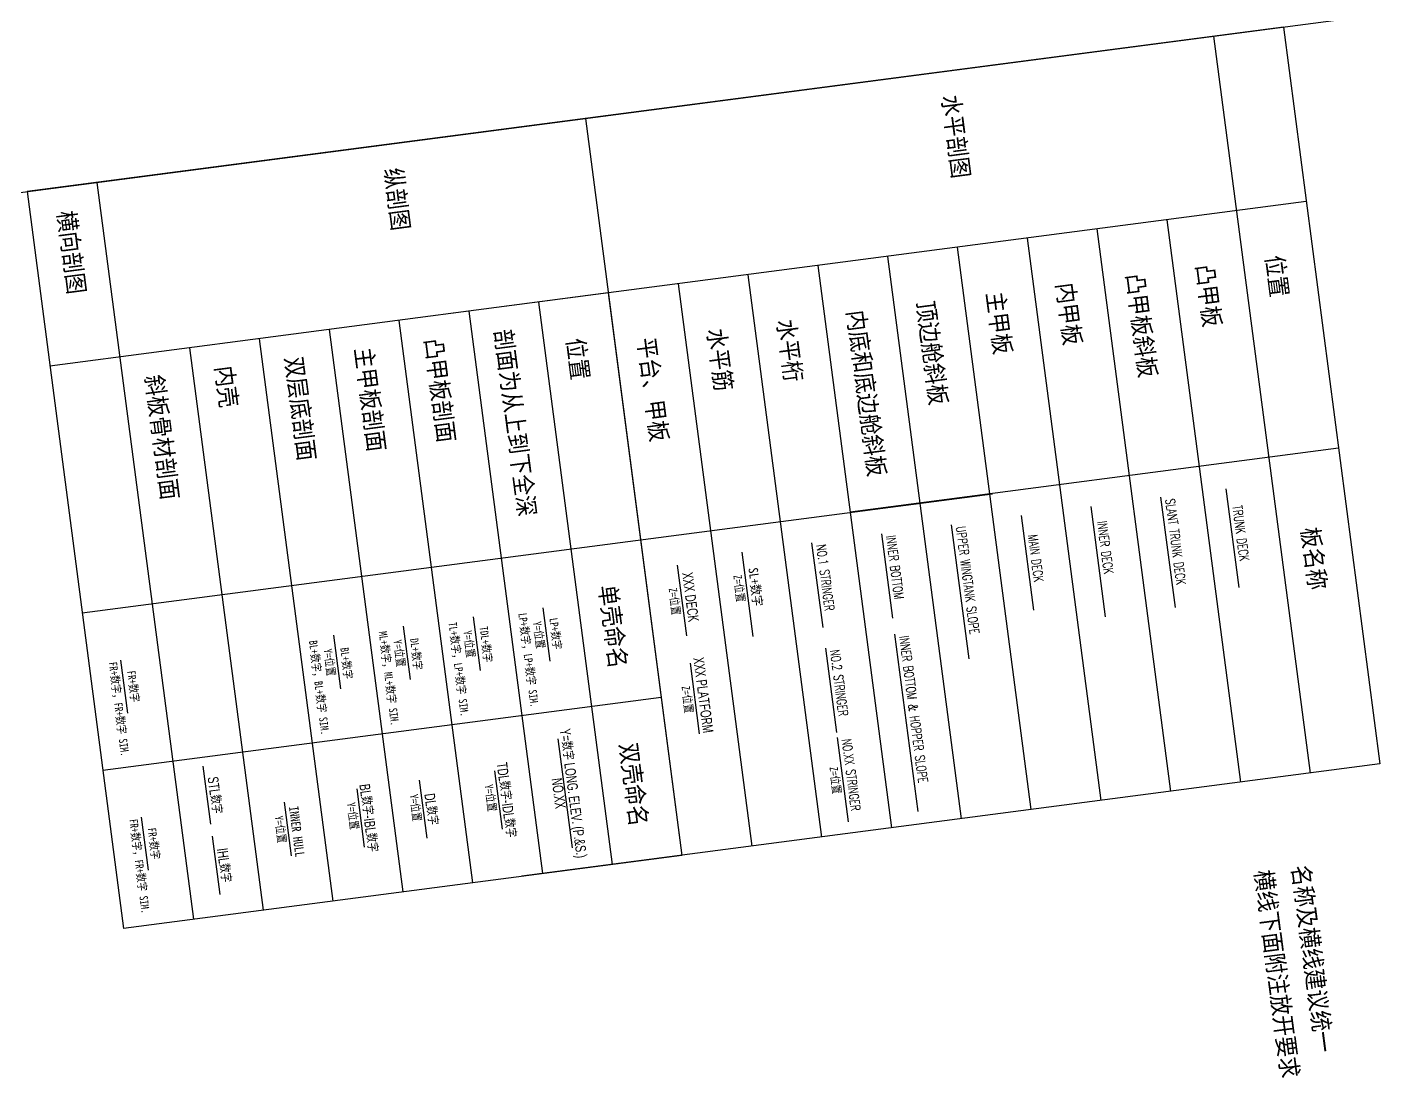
# Model space of a CAD drawing. Header units: millimetres. Extents: x -14906165 to 53546503, y 133836 to 58622790.
# Drawn here: x 31809107 to 36041262, y 44862786 to 48150854 of the extents above; entities that cross this region are included whole.
import ezdxf
from ezdxf.enums import TextEntityAlignment as Align

# ---------------------------------------------------------------- set-up
doc = ezdxf.new("R2010")
doc.units = ezdxf.units.MM
doc.header["$LTSCALE"] = 100
for name, color, linetype in [('100-TX2', 3, 'Continuous'), ('Text', 7, 'Continuous'), ('标准形式增加', 6, 'Continuous')]:
    doc.layers.add(name, color=color, linetype=linetype)
doc.styles.add('HZDXF', font='short.shx', dxfattribs={"width": 0.8, "bigfont": 'hzdxf.shx'})
doc.styles.add('JNRD_CH', font='')
doc.styles.add('JNRD_E1', font='romans.shx', dxfattribs={"width": 0.8})
doc.styles.get('JNRD_CH').set_extended_font_data('FangSong_GB2312')

# ---------------------------------------------------------------- blocks, each defined once
blk = doc.blocks.new('绘图要素标准库V1.0 - 0416')
for p, q in [((-671091.9, 568086.7), (-671091.9, 514086.7)), ((-671091.9, 568086.7), (-634798.4, 568086.7)), ((-662496.9, 568086.7), (-662496.9, 531205)), ((-650342.6, 568086.7), (-650342.6, 547086.7)), ((-634798.4, 568086.7), (-634798.4, 531205)), ((-671091.9, 565086.7), (-634798.4, 565086.7)), ((-662496.9, 562086.7), (-634798.4, 562086.7)), ((-662496.9, 559086.7), (-634798.4, 559086.7)), ((-662496.9, 556086.7), (-634798.4, 556086.7)), ((-662496.9, 553086.7), (-634798.4, 553086.7)), ((-650342.6, 514086.7), (-650342.6, 553205)), ((-662496.9, 550086.7), (-634798.4, 550086.7)), ((-662496.9, 547086.7), (-634798.4, 547086.7)), ((-662496.9, 544086.7), (-634798.4, 544086.7)), ((-662496.9, 541086.7), (-634798.4, 541086.7)), ((-671091.9, 538086.7), (-634798.4, 538086.7)), ((-662496.9, 538086.7), (-662496.9, 514086.7)), ((-662496.9, 538086.7), (-634798.4, 538086.7)), ((-642576.7, 538086.7), (-642576.7, 514086.7)), ((-634798.4, 538086.7), (-634798.4, 514086.7)), ((-662496.9, 535086.7), (-634798.4, 535086.7)), ((-662496.9, 532086.7), (-634798.4, 532086.7)), ((-662496.9, 529086.7), (-634798.4, 529086.7)), ((-662496.9, 526086.7), (-634798.4, 526086.7)), ((-662496.9, 523086.7), (-634798.4, 523086.7)), ((-662496.9, 520086.7), (-634798.4, 520086.7)), ((-671091.9, 517086.7), (-634798.4, 517086.7)), ((-671091.9, 514086.7), (-634798.4, 514086.7))]:
    blk.add_line(p, q)
at = {"color": 3, "linetype": 'Continuous'}
for p, q in [((-649101.5, 563096.6), (-644228.9, 563096.6)), ((-649101.5, 560294.4), (-643670.5, 560294.4)), ((-649101.5, 557294.4), (-643670.5, 557294.4)), ((-649101.5, 554294.4), (-644437.5, 554294.4)), ((-649101.5, 551294.4), (-642498, 551294.4)), ((-649101.5, 548294.4), (-644943.6, 548294.4)), ((-644157.8, 548294.4), (-635423.1, 548294.4)), ((-649101.5, 545294.4), (-644943.6, 545294.4)), ((-643919.5, 545294.4), (-639761.5, 545294.4)), ((-639528.3, 545294.4), (-635370.3, 545294.4)), ((-649101.5, 542294.4), (-644943.6, 542294.4)), ((-647666.1, 533576.2), (-645031.3, 533576.2)), ((-647666.1, 530576.2), (-645031.3, 530576.2)), ((-647666.1, 527576.2), (-645031.3, 527576.2)), ((-647666.1, 524576.2), (-645031.3, 524576.2)), ((-639887.9, 521576.2), (-637253, 521576.2))]:
    blk.add_line(p, q, dxfattribs=at)
at = {"layer": '100-TX2', "color": 3}
blk.add_line((-647809.7, 515442.5), (-645204.8, 515442.5), dxfattribs=at)
at = {"layer": '100-TX2'}
blk.add_line((-640070.2, 515442.5), (-637465.3, 515442.5), dxfattribs=at)
at = {"layer": 'Text', "color": 3}
for p, q in [((-648881.9, 539490.7), (-645398.2, 539490.7)), ((-644055.4, 539490.7), (-640571.7, 539490.7)), ((-641228, 533483.1), (-635854.8, 533483.1)), ((-640080.1, 530629.2), (-637212.3, 530629.2)), ((-640108.2, 527403.4), (-637240.5, 527403.4)), ((-640080.1, 524709.4), (-637212.3, 524709.4)), ((-642158.8, 518337.8), (-639291, 518337.8)), ((-638706.1, 518337.8), (-635838.3, 518337.8))]:
    blk.add_line(p, q, dxfattribs=at)
at = {"layer": '标准形式增加'}
blk.add_xline((-671091.9, 626302.9), (0, 1), dxfattribs=at)
at = {"color": 6, "lineweight": -2, "ltscale": 0.2, "style": 'JNRD_CH'}
for s, p in [('位置', (-660094.7, 566066.2)), ('板名称', (-646699.3, 566066.2)), ('凸甲板', (-660094.7, 563066.2)), ('横线下面附注放开要求', (-630400.9, 562200.8)), ('凸甲板斜板', (-660094.7, 560066.2)), ('内甲板', (-660094.7, 557066.2)), ('主甲板', (-660094.7, 554066.2)), ('水平剖图', (-669913.7, 553272.9)), ('顶边舱斜板', (-660094.7, 551066.2)), ('内底和底边舱斜板', (-660094.7, 548066.2)), ('水平桁', (-660094.7, 545066.2)), ('水平筋', (-660094.7, 542066.2)), ('平台、甲板', (-660094.7, 539066.2)), ('位置', (-660516.6, 536066.2)), ('单壳命名', (-648362.3, 536066.2)), ('双壳命名', (-640584.1, 536066.2)), ('剖面为从上到下全深', (-661406.6, 533066.2)), ('凸甲板剖面', (-661406.6, 530066.2)), ('纵剖图', (-669913.7, 529310.9)), ('主甲板剖面', (-661406.6, 527066.2)), ('双层底剖面', (-661406.6, 524066.2)), ('内壳', (-661406.6, 521066.2)), ('斜板骨材剖面', (-661406.6, 518066.2)), ('横向剖图', (-669913.7, 515260))]:
    blk.add_text(s, height=750, dxfattribs=at).set_placement(p)
at = {"color": 3, "lineweight": -2, "ltscale": 0.2, "style": 'JNRD_CH'}
blk.add_text('名称及横线建议统一', height=750, dxfattribs=at).set_placement((-630400.9, 563791))
at = {"char_height": 350, "attachment_point": 1, "style": 'JNRD_E1'}
for s, insert, width in [('{\\fSimSun|b0|i0|c134|p2;Z=位置}', (-638125.6, 545156.6), 2958.872), ('{\\fSimSun|b0|i0|c134|p2;Z=位置}', (-648022.2, 542156.6), 2958.872), ('{\\fSimSun|b0|i0|c134|p2;Z=位置}', (-647802.6, 539353), 2958.872), ('{\\fSimSun|b0|i0|c134|p2;Z=位置}', (-642976.1, 539353), 2958.872), ('{\\fSimSun|b0|i0|c134|p2;LP+数字}', (-647112, 534145.4), 2958.872), ('{\\fSimSun|b0|i0|c134|p2;Y=位置}', (-647041.3, 533438.4), 2958.872), ('{\\fSimSun|b0|i0|c134|p2;LP+数字，LP+数字 SIM.}', (-647543.9, 532859.5), 4611.118), ('{\\fSimSun|b0|i0|c134|p2;Y=位置}', (-647041.3, 530438.4), 2958.872), ('{\\fSimSun|b0|i0|c134|p2;Y=位置}', (-639455.4, 530491.5), 2958.872), ('{\\fSimSun|b0|i0|c134|p2;TL+数字，LP+数字 SIM.}', (-647543.9, 529859.5), 4611.118), ('{\\fSimSun|b0|i0|c134|p2;Y=位置}', (-647041.3, 527438.4), 2958.872), ('{\\fSimSun|b0|i0|c134|p2;Y=位置}', (-639455.4, 527265.7), 2958.872), ('{\\fSimSun|b0|i0|c134|p2;ML+数字，ML+数字 SIM.}', (-647543.9, 526859.5), 4611.118), ('{\\fSimSun|b0|i0|c134|p2;Y=位置}', (-647041.3, 524438.4), 2958.872), ('{\\fSimSun|b0|i0|c134|p2;Y=位置}', (-639455.4, 524571.7), 2958.872), ('{\\fSimSun|b0|i0|c134|p2;BL+数字，BL+数字 SIM.}', (-647543.9, 523859.5), 4611.118), ('{\\fSimSun|b0|i0|c134|p2;Y=位置}', (-639263.1, 521438.4), 2958.872), ('{\\fSimSun|b0|i0|c134|p2;FR+数字，FR+数字 SIM.}', (-647771.1, 515282.4), 4537.334), ('{\\fSimSun|b0|i0|c134|p2;FR+数字，FR+数字 SIM.}', (-640031.7, 515282.4), 4537.334)]:
    blk.add_mtext(s, dxfattribs=dict(at, insert=insert, width=width))
at = {"color": 3, "char_height": 350, "width": 2958.872, "attachment_point": 1, "style": 'JNRD_E1'}
for s, insert in [('{\\fSimSun|b0|i0|c134|p2;TDL+数字}', (-647142.3, 531145.4)), ('{\\fSimSun|b0|i0|c134|p2;DL+数字}', (-647002.9, 528145.4)), ('{\\fSimSun|b0|i0|c134|p2;BL+数字}', (-647002.9, 525145.4)), ('{\\fSimSun|b0|i0|c134|p2;FR+数字}', (-647232.1, 516011.7)), ('{\\fSimSun|b0|i0|c134|p2;FR+数字}', (-639492.7, 516011.7))]:
    blk.add_mtext(s, dxfattribs=dict(at, insert=insert))
at = {"layer": '100-TX2', "color": 3, "linetype": 'Continuous', "style": 'JNRD_E1', "width": 0.8}
for s, p in [('TRUNK DECK', (-648223.5, 563285.6)), ('SLANT TRUNK DECK ', (-648968.7, 560483.4)), ('INNER DECK', (-648325.2, 557483.4)), ('MAIN DECK', (-648104.9, 554483.4)), ('UPPER WINGTANK SLOPE', (-648968.7, 551483.4)), ('INNER BOTTOM ', (-648968.7, 548483.4)), ('INNER BOTTOM & HOPPER SLOPE', (-644025, 548483.4)), ('NO.1 STRINGER', (-648968.7, 545483.4)), ('NO.2 STRINGER', (-643786.7, 545483.4)), ('NO.XX STRINGER', (-639395.5, 545483.4))]:
    blk.add_text(s, height=400, dxfattribs=at).set_placement(p)
at = {"layer": '100-TX2', "color": 3, "linetype": 'Continuous', "style": 'JNRD_CH'}
blk.add_text('SL+数字', height=400, dxfattribs=at).set_placement((-648278, 542483.4))
at = {"layer": '100-TX2', "color": 3, "linetype": 'Continuous', "insert": (-639637, 522145.4), "char_height": 400, "width": 2958.872, "attachment_point": 1, "style": 'JNRD_E1'}
blk.add_mtext('{\\fSimSun|b0|i0|c134|p2;INNER HULL}', dxfattribs=at)
at = {"layer": 'Text', "color": 3, "style": 'HZDXF', "width": 0.8}
for s, p in [('XXX DECK', (-647249.5, 539654.2)), ('XXX PLATFORM', (-642423, 539654.2)), ('Y=数字 LONG. ELEV. (P.&S.)', (-638487.7, 533616.6)), ('NO.XX', (-638583.7, 532997.6)), ('TDL数字-IDL数字', (-638592.2, 530762.7)), ('DL数字', (-638620.3, 527536.8)), ('BL数字-IBL数字', (-638592.2, 524842.8)), ('STL数字', (-640670.9, 518471.2)), ('IHL数字', (-637218.2, 518471.2))]:
    blk.add_text(s, height=450, dxfattribs=at).set_placement(p, align=Align.CENTER)

msp = doc.modelspace()

# ---------------------------------------------------------------- block references
at = {"lineweight": 5, "xscale": 64.06802830554443, "yscale": 73.4024339265743, "zscale": 64.06802830554443, "rotation": 277.4624694947158}
msp.add_blockref('绘图要素标准库V1.0 - 0416', (-22373, 103764), dxfattribs=at)

doc.saveas('drawing.dxf')
